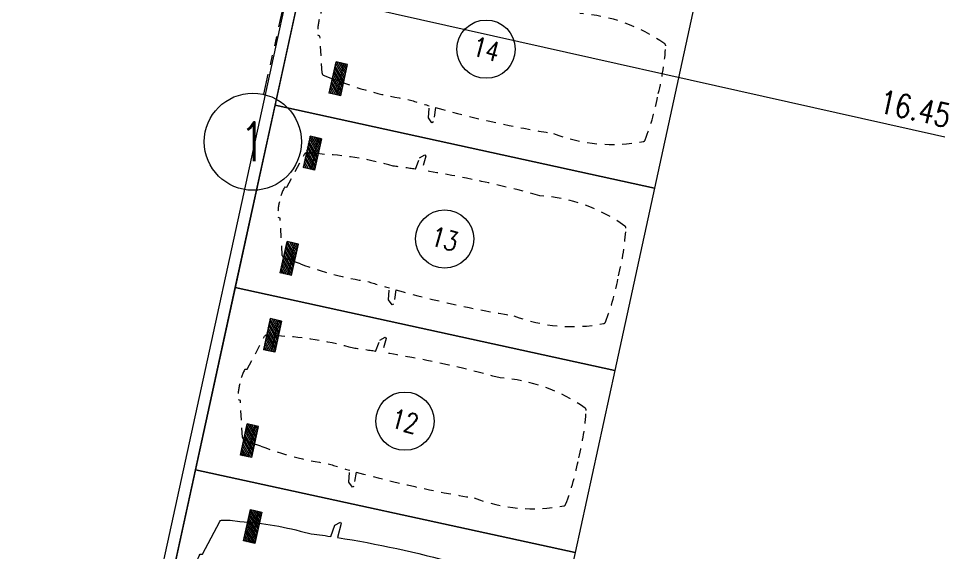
# Model space of a CAD drawing. Header units: millimetres. Extents: x 2471 to 2909, y 1327 to 1568.
# Drawn here: x 2577.76 to 2589.6, y 1391.72 to 1398.59 of the extents above; entities that cross this region are included whole.
import ezdxf
from ezdxf.enums import TextEntityAlignment as Align

# ---------------------------------------------------------------- set-up
doc = ezdxf.new("R2010")
doc.units = ezdxf.units.MM
doc.linetypes.add('DASHED2', pattern=[0.375, 0.25, -0.125])
doc.linetypes.add('PHANTOM', pattern=[2.5, 1.25, -0.25, 0.25, -0.25, 0.25, -0.25])
doc.layers.get('0').update_dxf_attribs({"color": 251, "lineweight": 9})
doc.layers.get('DEFPOINTS').update_dxf_attribs({"color": 251, "lineweight": 9})
for name, color, linetype, lineweight in [('A-EJES', 251, 'PHANTOM', 13), ('AUTOS', 251, 'Continuous', 13), ('BOTALLANTAS', 251, 'Continuous', 13), ('COTAS-EXTER', 251, 'Continuous', 13), ('MUMERACIONESTAC', 251, 'Continuous', 13)]:
    doc.layers.add(name, color=color, linetype=linetype, lineweight=lineweight)
doc.styles.add('ROMANS', font='romans.shx', dxfattribs={"width": 0.8})
doc.styles.add('TXT_COTAS', font='romans.shx', dxfattribs={"width": 0.8})
doc.dimstyles.new('DLP-COTA 200', dxfattribs={"dimtxt": 0.3, "dimasz": 0.2, "dimexe": 0.36, "dimexo": 0.12, "dimgap": 0.12, "dimtad": 1, "dimzin": 0, "dimdsep": 46, "dimtxsty": 'TXT_COTAS', "dimblk": 'ARCHTICK', "dimcen": 0.18, "dimdle": 0.2, "dimclrd": 256, "dimclre": 256, "dimclrt": 2, "dimadec": 0, "dimazin": 0, "dimtfac": 1, "dimtix": 1, "dimtofl": 0, "dimtmove": 2, "dimatfit": 3, "dimfxl": 0.36, "dimtolj": 1, "dimtzin": 0, "dimlwd": 9, "dimlwe": 9, "dimarcsym": 0})
pattern_1 = [(135, (197.3379394743751, 7.66561705954798), (-0.014142135623731, -0.014142135623731), [])]
pattern_2 = [(134.9999999962967, (206.1451902121771, 9.183350280858576), (-0.01414213562464506, -0.01414213562281694), [])]
pattern_3 = [(134.9999999962967, (206.2698979342822, 6.786592475138605), (-0.01414213562464506, -0.01414213562281694), [])]

# ---------------------------------------------------------------- blocks, each defined once
blk = doc.blocks.new('_ArchTick')
at = {"color": 0, "linetype": 'ByBlock', "const_width": 0.15}
blk.add_lwpolyline([(-0.5, -0.5), (0.5, 0.5)], dxfattribs=at)
blk = doc.blocks.new('*D879')
at = {"layer": 'COTAS-EXTER', "lineweight": 9, "transparency": 16777216}
for p, q in [((5.484341619873555, 21.71242814452372), (5.254260224804693, 20.68457102787135)), ((5.137728514265338, 21.07956515496537), (21.58083151635521, 17.39884726461941)), ((21.5371044619122, 18.1190862202736), (21.30702306684334, 17.09122910362123))]:
    blk.add_line(p, q, dxfattribs=at)
at = {"layer": 'DEFPOINTS', "color": 0, "transparency": 16777216}
for p in [(5.510554409702308, 21.8295301925391, -3.726945676279962e-07), (21.56331725174095, 18.23618826828897, -1.517812155669058e-07), (21.3856614363296, 17.44253524766733)]:
    blk.add_point(p, dxfattribs=at)
at = {"layer": 'COTAS-EXTER', "lineweight": 9, "transparency": 16777216, "xscale": 0.2, "yscale": 0.2, "zscale": 0.2}
for p, rotation in [((5.332898594290952, 21.03587717191745), 167.3825817758398), ((21.3856614363296, 17.44253524766733), 347.3825817758399)]:
    blk.add_blockref('_ArchTick', p, dxfattribs=dict(at, rotation=rotation))
at = {"layer": 'COTAS-EXTER', "color": 2, "transparency": 16777216, "insert": (13.41825879242497, 19.50268581782697), "char_height": 0.3, "attachment_point": 5, "rotation": 347.38258177583987, "style": 'TXT_COTAS'}
blk.add_mtext('\\A1;16.45', dxfattribs=at)
blk = doc.blocks.new('*U852')
at = {"ltscale": 0.5}
h = blk.add_hatch(dxfattribs=at)
h.set_pattern_fill('_USER', color=41, scale=0.02, angle=135, style=0, pattern_type=0)
h.set_pattern_definition(pattern_1)
h.paths.add_polyline_path([(0.3499999999064585, 4.049999999627471), (0.7625640894864318, 4.049999999627471), (0.7625640894864318, 4.199999998137354), (0.3499999999064585, 4.200000000000001)])
edge = h.paths.add_edge_path(flags=17)
edge.add_line((0.3499999999064585, 4.096893799304963), (0.7625640894864318, 4.096893797442317))
h = blk.add_hatch(dxfattribs=at)
h.set_pattern_fill('_USER', color=41, scale=0.02, angle=135, style=0, pattern_type=0)
h.set_pattern_definition(pattern_1)
h.paths.add_polyline_path([(2.149999999894817, 4.049999999627471), (1.737435910314842, 4.049999999627471), (1.737435910314842, 4.200000000000001), (2.149999999894817, 4.200000000000001)])
edge = h.paths.add_edge_path(flags=17)
edge.add_line((2.149999999894817, 4.096893799304963), (1.737435910314842, 4.096893799304963))
at = {"color": 7, "ltscale": 0.5}
for p, q in [((0.3499999999064582, 4.096893799304963), (0.7625640894864316, 4.096893797442318)), ((2.149999999894817, 4.096893799304963), (1.737435910314842, 4.096893799304963))]:
    blk.add_line(p, q, dxfattribs=at)
at = {"ltscale": 0.5}
blk.add_lwpolyline([(0, 0), (2.499999999999998, 0), (2.499999999999998, 5.000000000000001), (0, 5.000000000000001)], close=True, dxfattribs=at)
at = {"color": 7, "ltscale": 0.5}
blk.add_lwpolyline([(2.037528844945795, 3.028522202071265), (2.224826331529357, 3.017961387783316), (2.238677233038061, 3.033225936144618), (2.185582110820858, 3.092103478759553), (2.03223890537776, 3.114782713422947, 0.005253419644038889), (2.010610162169648, 3.403024230234966, 0.05323468880448375), (1.972881289012319, 4.298445265069629), (1.959960859082229, 4.423920004889395), (1.940709687699154, 4.525403541773585), (1.936232188128606, 4.534997764310868, 0.2186562557100147), (1.917137849190794, 4.551199094653156), (1.455784301436097, 4.68041331440213), (1.452100344206069, 4.707649311509477, 0.09155394760763061), (1.249999999999963, 4.734330136008744, 0.09162043732155131), (1.047899655811079, 4.708804217427994), (1.044215698365177, 4.681568217724587), (0.5828621506158747, 4.552353999814748, 0.2186562552153479), (0.5637678116788718, 4.536152669489409), (0.5592903121021207, 4.526558446958687), (0.5400391407772529, 4.4250749100745), (0.5271187106999162, 4.299600172615821, 0.05323468880111815), (0.4893898377046424, 3.404179129908862, 0.005253420110187526), (0.4677610936803374, 3.115937606692341), (0.314417888980415, 3.093258382082013), (0.261322766821422, 3.034380841329721), (0.2751736682137105, 3.01911629296842), (0.4624711549047331, 3.029677107255861, 0.02826491459471849), (0.4599966653126992, 1.475695204805616, 0.1399238157925407), (0.6046126963907203, 0.324876973164095, 0.2721479777528903), (0.6285017503985387, 0.3060667694362756, 0.035352843949907), (1.25000000000027, 0.2656698639912349, 0.0456386399384704), (1.869188438492291, 0.3049118635303407, 0.2721479761988349), (1.893077493167713, 0.3237220675503025, 0.1398888083936435), (2.04000333514385, 1.474540296761161, 0.02826491464424222)], format="xyb", close=True, dxfattribs=at)
for points in [[(0.3499999999064582, 4.200000000000001), (0.3499999999064582, 4.049999999627471), (0.7625640894864316, 4.049999999627471), (0.7625640894864316, 4.199999998137354)], [(1.737435910314842, 4.200000000000001), (1.737435910314842, 4.049999999627471), (2.149999999894817, 4.049999999627471), (2.149999999894817, 4.200000000000001)]]:
    blk.add_lwpolyline(points, close=True, dxfattribs=at)
blk = doc.blocks.new('PLAN_ETAPA-01_modificacion ingreso')
at = {"layer": 'BOTALLANTAS'}
h = blk.add_hatch(dxfattribs=at)
h.set_pattern_fill('_USER', color=41, scale=0.02, angle=134.9999999962967, style=0, pattern_type=0)
h.set_pattern_definition([(134.9999999962967, (206.1451902145054, 11.5801080847159), (-0.01414213562464506, -0.01414213562281694), [])])
h.paths.add_polyline_path([(7.43927634623833, 46.39395397342741), (7.417838878463954, 46.8059607250616), (7.268041515955701, 46.79816649109125), (7.289478984894231, 46.38615974131972)])
edge = h.paths.add_edge_path(flags=17)
edge.add_line((7.392445898847654, 46.39151729829609), (7.371008428300229, 46.80352404923497))
h = blk.add_hatch(dxfattribs=at)
h.set_pattern_fill('_USER', color=41, scale=0.02, angle=134.9999999962967, style=0, pattern_type=0)
h.set_pattern_definition(pattern_2)
h.paths.add_polyline_path([(7.345745557919145, 45.79476452246308), (7.367183027090505, 45.38275777176023), (7.217385664116591, 45.3749635387212), (7.195948194246739, 45.78697029035538)])
edge = h.paths.add_edge_path(flags=17)
edge.add_line((7.298915107036009, 45.79232784733176), (7.320352576678033, 45.38032109587857))
h = blk.add_hatch(dxfattribs=at)
h.set_pattern_fill('_USER', color=41, scale=0.02, angle=134.9999999962967, style=0, pattern_type=0)
h.set_pattern_definition(pattern_2)
h.paths.add_polyline_path([(7.439276347635314, 43.99719616770744), (7.417838878696784, 44.40920291934162), (7.268041514558718, 44.4014086863026), (7.289478983031586, 43.98940193559974)])
edge = h.paths.add_edge_path(flags=17)
edge.add_line((7.392445896752179, 43.99475949257612), (7.371008426204753, 44.40676624351499))
h = blk.add_hatch(dxfattribs=at)
h.set_pattern_fill('_USER', color=41, scale=0.02, angle=134.9999999962967, style=0, pattern_type=0)
h.set_pattern_definition(pattern_3)
h.paths.add_polyline_path([(7.47045327629894, 43.39800671860576), (7.491890748264268, 42.985999959521), (7.342093383893371, 42.9782057274133), (7.32065591472201, 43.39021248370409)])
edge = h.paths.add_edge_path(flags=17)
edge.add_line((7.423622828209773, 43.39557004068047), (7.445060297852251, 42.98356328922864))
h = blk.add_hatch(dxfattribs=at)
h.set_pattern_fill('_USER', color=41, scale=0.02, angle=134.9999999962967, style=0, pattern_type=0)
h.set_pattern_definition(pattern_3)
h.paths.add_polyline_path([(7.563984068110585, 41.60043836105615), (7.542546595912427, 42.01244511175901), (7.392749235732481, 42.00465087965131), (7.414186704205349, 41.5926441308111)])
edge = h.paths.add_edge_path(flags=17)
edge.add_line((7.517153617460281, 41.59800168406218), (7.4957161469124, 42.01000843500151))
at = {"color": 3}
for points in [[(7.275179139338434, 31.26498900633305), (6.177218507509679, 52.36668620724231)], [(6.328029501019046, 52.35500876232982), (7.424976486712694, 31.2727835290134)]]:
    blk.add_lwpolyline(points, dxfattribs=at)
at = {"color": 2, "ltscale": 0.05}
for points in [[(11.52448325487785, 48.70935556478798), (11.64919097418897, 46.31259775534272), (6.655945542268455, 46.05279000755399), (6.53123782412149, 48.44954781420529)], [(11.64919097325765, 46.31259775627404), (11.77389869582839, 43.9158399514854), (6.780653264839202, 43.65603219997138), (6.6559455441311, 46.05279000662267)], [(11.77389869443141, 43.91583995707333), (11.89860641420819, 41.51908214297146), (6.90536098391749, 41.25927438866347), (6.780653264606372, 43.65603219997138)]]:
    blk.add_lwpolyline(points, close=True, dxfattribs=at)
at = {"linetype": 'DASHED2', "ltscale": 0.5}
blk.add_lwpolyline([(10.12817289680243, 48.22614271380007, -0.1398888086677834), (11.28507072548382, 48.13921047654003, -0.2721479761646917), (11.30509676947258, 48.1163310483098, -0.048614479726455), (11.37447096430697, 47.49992071464658, -0.048614479726455), (11.36944241938181, 46.87963917478919, -0.2721479761646917), (11.35189893608913, 46.85480498243123, -0.1398888086677834), (10.21026986115612, 46.64827932883054, -0.0282649136083242), (8.658258673734963, 46.5700031677261), (8.678537485422567, 46.38350745942444), (8.66401327517815, 46.36888210102916), (8.602456365479156, 46.41884612571448), (8.571839816635475, 46.57080373726785, -0.0052534196436947), (8.282863824861124, 46.57742577698082, -0.0532346888001983), (7.386691978434101, 46.5685762129724), (7.26071537588723, 46.57495933305472), (7.158368617063388, 46.58891125489026), (7.148554695071653, 46.59288417547941, -0.2186562557381292), (7.131383079802617, 46.61111087258905), (6.978370775002986, 47.06512700114399), (6.950980144785717, 47.06739075575024, -0.0915539476924209), (6.913833916885778, 47.26783170364797, -0.0915539476924209), (6.929977809311822, 47.47104536090046)], format="xyb", dxfattribs=at)
for points in [[(11.49917868478224, 45.1031629126519, -0.048614479726455), (11.49415013939142, 44.48288136441261, -0.2721479761646917), (11.47660665819421, 44.45804717857391, -0.1398888086677834), (10.33497758256271, 44.25152151659131, -0.0282649136083242), (8.782966391881928, 44.17324535921216), (8.803245207760483, 43.98674965184182), (8.788720993092284, 43.97212429251522), (8.727164086187258, 44.0220883153379), (8.69654753850773, 44.17404592223465, -0.0052534196436947), (8.407571546500549, 44.18066796753556, -0.0532346888001983), (7.511399696813896, 44.17181841097772), (7.385423096129671, 44.17820152267814), (7.283076338004321, 44.19215344637632), (7.273262417409569, 44.1961263678968, -0.2186562557381292), (7.256090800510719, 44.21435306407511), (7.103078495012596, 44.66836919356138), (7.07568786572665, 44.67063294909894, -0.0915539476924209), (7.03854163736105, 44.87107389513403, -0.0915539476924209), (7.05468552862294, 45.0742875514552), (7.081693324958906, 45.07938168477267), (7.186761623248458, 45.54682586435229, -0.2186562557381292), (7.201948952395469, 45.5667362138629), (7.21129756863229, 45.57170616835356), (7.311643756460398, 45.59620429668576), (7.436277679167688, 45.61562679521739, -0.0532346888001983), (8.32852885639295, 45.69982970971614, -0.0052534196436947), (8.61525722173974, 45.73640592955053), (8.629938293481246, 45.89072038512677), (8.68597754673101, 45.94680299889296), (8.701941152336076, 45.93376392778009), (8.701126356143504, 45.74617071449757, -0.0282649136083242), (10.25288061937317, 45.82938490621746, -0.1398888086677834), (11.40977844549343, 45.74245266895741, -0.2721479761646917), (11.42980448901653, 45.71957323886454, -0.048614479726455)], [(11.62388640455902, 42.70640510041267, -0.048614479726455), (11.61885785940103, 42.08612356055528, -0.2721479761646917), (11.6013143772725, 42.06128937844187, -0.1398888086677834), (10.45968530117534, 41.85476371273398, -0.0282649136083242), (8.9076741123572, 41.77648755256087), (8.927952928002924, 41.58999184519053), (8.91342871519737, 41.5753664849326), (8.851871808059514, 41.62533051148057), (8.82125525875017, 41.77728811558336, -0.0052534196436947), (8.532279267674312, 41.78391016460955, -0.0532346888001983), (7.636107416357845, 41.77506060525775), (7.510130818234757, 41.78144371602684), (7.407784057315439, 41.79539564065635), (7.397970136255026, 41.79936856031418, -0.2186562557381292), (7.380798522848636, 41.81759525835514), (7.227786215487868, 42.27161138691008), (7.200395584339276, 42.27387514151633, -0.0915539476924209), (7.163249358069152, 42.47431608848274, -0.0915539476924209), (7.179393248166889, 42.67752974666655), (7.206401044270024, 42.6826238790527), (7.31146934395656, 43.15006805676967, -0.2186562557381292), (7.32665667287074, 43.16997840534896), (7.336005290271714, 43.17494836263359), (7.436351477634162, 43.19944649096578), (7.560985399410129, 43.2188689885661, -0.0532346888001983), (8.453236577333882, 43.30307190772146, -0.0052534196436947), (8.73996494174935, 43.33964811824262), (8.75464601488784, 43.49396258592606), (8.810685267671943, 43.55004518851638), (8.826648871414363, 43.53700612578541), (8.82583407801576, 43.34941290691495, -0.0282649136083242), (10.37758833961561, 43.43262709956616, -0.1398888086677834), (11.5344861659687, 43.34569486230612, -0.2721479761646917), (11.55451220809482, 43.32281543221325, -0.048614479726455)]]:
    blk.add_lwpolyline(points, format="xyb", close=True, dxfattribs=at)
at = {"layer": 'BOTALLANTAS'}
for p, q in [((7.417838878463954, 46.8059607250616), (7.268041515955701, 46.79816649109125)), ((7.289478984894231, 46.38615974131972), (7.268041515955701, 46.79816649109125)), ((7.392445898847654, 46.39151729829609), (7.371008427813649, 46.80352404993027)), ((7.43927634623833, 46.39395397342741), (7.417838878463954, 46.8059607250616)), ((7.43927634623833, 46.39395397342741), (7.289478984894231, 46.38615974131972)), ((7.345745557919145, 45.79476452246308), (7.195948194246739, 45.78697029035538)), ((7.195948194246739, 45.78697029035538), (7.217385664116591, 45.3749635387212)), ((7.298915107036009, 45.79232784733176), (7.320352578070015, 45.38032109756023)), ((7.345745557919145, 45.79476452246308), (7.367183027090505, 45.38275777176023)), ((7.367183027090505, 45.38275777176023), (7.217385664116591, 45.3749635387212)), ((7.417838878696784, 44.40920291934162), (7.268041514558718, 44.4014086863026)), ((7.289478983031586, 43.98940193559974), (7.268041514558718, 44.4014086863026)), ((7.392445896752179, 43.99475949257612), (7.37100842827931, 44.4067662442103)), ((7.439276347635314, 43.99719616770744), (7.417838878696784, 44.40920291934162)), ((7.439276347635314, 43.99719616770744), (7.289478983031586, 43.98940193559974)), ((7.47045327629894, 43.39800671860576), (7.32065591472201, 43.39021248370409)), ((7.32065591472201, 43.39021248370409), (7.342093383893371, 42.9782057274133)), ((7.423622828209773, 43.39557004068047), (7.445060298312455, 42.98356329090893)), ((7.47045327629894, 43.39800671860576), (7.491890748264268, 42.985999959521)), ((7.491890748264268, 42.985999959521), (7.342093383893371, 42.9782057274133)), ((7.542546595912427, 42.01244511175901), (7.392749235732481, 42.00465087965131)), ((7.414186704205349, 41.5926441308111), (7.392749235732481, 42.00465087965131)), ((7.517153617460281, 41.59800168406218), (7.495716148521751, 42.01000843755901)), ((7.563984068110585, 41.60043836105615), (7.542546595912427, 42.01244511175901)), ((7.563984068110585, 41.60043836105615), (7.414186704205349, 41.5926441308111))]:
    blk.add_line(p, q, dxfattribs=at)
at = {"layer": 'MUMERACIONESTAC', "color": 2, "linetype": 'Continuous'}
for centre in [(9.085801247972995, 47.46631894819438), (9.215700732311234, 44.96971419546753), (9.340408453019336, 42.57295638695359)]:
    blk.add_circle(centre, 0.375, dxfattribs=at)
at = {"layer": 'AUTOS', "xscale": -1, "rotation": 92.9785188844966}
blk.add_blockref('*U852', (11.89860641420819, 41.51908214297146), dxfattribs=at)
at = {"layer": 'MUMERACIONESTAC', "linetype": 'Continuous', "style": 'ROMANS', "width": 0.8}
for s, p in [('14', (9.085801247972995, 47.46631894819438)), ('13', (9.215700732311234, 44.96971419546753)), ('12', (9.340408453019336, 42.57295638695359))]:
    blk.add_text(s, height=0.25, dxfattribs=at).set_placement(p, align=Align.MIDDLE_CENTER)
blk = doc.blocks.new('A$C64a6e5d1')
at = {"layer": 'A-EJES', "ltscale": 0.5}
blk.add_line((11.6418494839163, 49.22011250257492, -7.967930746542767e-08), (5.030883876053849, 19.68667862936854), dxfattribs=at)
at = {"layer": 'A-EJES', "linetype": 'Continuous'}
blk.add_circle((4.894358100369573, 19.07677231449634), 0.6249999999999999, dxfattribs=at)
at = {"layer": 'A-EJES', "color": 1, "linetype": 'Continuous', "style": 'ROMANS', "width": 0.8}
blk.add_text('1', height=0.4999999999999999, dxfattribs=at).set_placement((4.894358100369573, 19.07677231449634), align=Align.MIDDLE_CENTER)
at = {"layer": 'COTAS-EXTER'}
dim = blk.add_aligned_dim(p1=(5.510554409702308, 21.8295301925391, -5.78127586796457e-09), p2=(21.56331725174095, 18.23618826828897, 2.151320761931258e-07), distance=-0.8132937389967578, dimstyle='DLP-COTA 200', dxfattribs=at)
dim.commit()
dim.dimension.update_dxf_attribs({"geometry": '*D879', "text_midpoint": (13.41825879242497, 19.50268581782697, 3.669132917600316e-07)})

msp = doc.modelspace()

# ---------------------------------------------------------------- block references
at = {"color": 1}
msp.add_blockref('A$C64a6e5d1', (2575.878941199735, 1377.926736980495), dxfattribs=at)

# ---------------------------------------------------------------- next in the draw order: block references
at = {"rotation": 344.7077915635685}
msp.add_blockref('PLAN_ETAPA-01_modificacion ingreso', (2562.491719732781, 1354.805127227498, 1.36852635133998e-06), dxfattribs=at)

doc.saveas('drawing.dxf')
